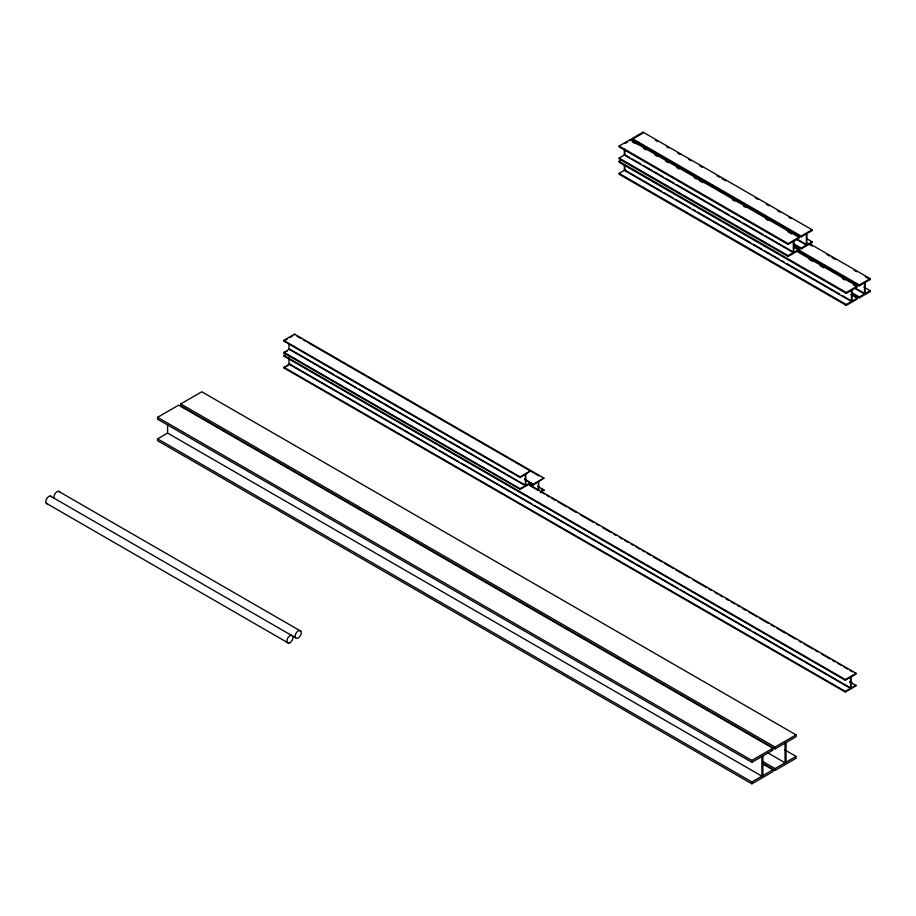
<?xml version="1.0" encoding="UTF-8"?>
<svg xmlns="http://www.w3.org/2000/svg" width="916" height="916" viewBox="0 0 916 916"><rect width="100%" height="100%" fill="white"/><g stroke="black" fill="none" stroke-linecap="round" stroke-linejoin="round"><path stroke-width="1.37" d="M619.113 146.022L630.025 139.724L799.027 237.29L799.027 238.171L788.115 244.469L619.113 146.892L619.113 146.022L788.115 243.599L799.027 237.29M632.154 138.488L643.066 132.19L812.068 229.767L812.068 230.637L801.157 236.935L632.154 139.369L632.154 138.488L801.157 236.065L812.068 229.767M283.765 340.409L520.151 476.881L530.971 470.641L520.151 477.557L283.765 341.084L283.765 340.409L294.586 334.157L543.921 478.118L533.101 485.033L529.391 482.892M625.17 143.388L627.597 141.991M632.154 139.369L641.853 133.77M283.765 341.084L287.372 339M289.777 337.615L292.181 336.229M157.575 417.318L178.62 405.158L772.909 748.269L772.909 750.135L751.876 762.284L157.575 419.173L157.575 417.318L751.876 760.417L772.909 748.269M180.75 403.933L201.795 391.785L796.084 734.895L796.084 736.75L775.039 748.899L180.75 405.788L180.75 403.933L775.039 747.044L796.084 734.895M794.092 246.45L799.027 249.301L799.027 250.171L788.115 256.469L619.113 158.903L619.113 158.021L625.17 154.529M524.788 478.873L530.971 483.133L520.151 489.373L283.765 352.9L289.777 348.744M283.765 352.9L287.372 350.817M796.668 251.27L857.158 286.193L857.158 287.074L846.247 293.372L619.113 162.235L619.113 161.353L621.54 159.956M528.349 484.072L856.117 673.306L856.117 673.993L845.308 680.233L283.765 356.038L286.17 353.965M763.005 764.081L772.909 769.806L772.909 771.661L751.876 783.81L157.575 440.699L157.575 438.844L167.479 433.119M849.933 681.55L856.117 685.798L845.308 692.038L283.765 367.843L289.777 363.698M850.987 294.631L857.158 298.204L857.158 299.074L846.247 305.371L619.113 174.235L619.113 173.364L625.17 169.861M283.765 367.843L288.574 365.072M619.113 158.021L788.115 255.598L799.027 249.301M793.76 243.793L801.157 248.076L812.068 241.767L812.068 242.648L801.157 248.946L793.76 244.675M619.113 161.353L846.247 292.49L857.158 286.193M794.092 247.32L859.288 284.968L870.2 278.67L870.2 279.54L859.288 285.838L797.573 250.205M283.765 352.213L520.151 488.697L530.971 482.446M524.788 479.56L533.101 484.358L543.921 478.118M619.113 173.364L846.247 304.501L857.158 298.204M851.88 292.696L859.288 296.967L870.2 290.67L870.2 291.54L859.288 297.849L851.88 293.567M540.314 492.007L543.921 489.923L540.314 492.682M283.765 355.351L845.308 679.558L856.117 673.306M283.765 367.167L845.308 691.362L856.117 685.122M157.575 438.844L751.876 781.955L772.909 769.806M762.662 761.425L775.039 768.57L796.084 756.421L796.084 758.276L775.039 770.425L762.662 763.28M655.398 140.182L657.871 141.614M666.505 146.594L668.966 148.026M677.6 153.006L680.073 154.426M688.706 159.418L691.168 160.838M699.813 165.83L702.274 167.25M717.079 175.803L719.552 177.223M722.014 178.643L725.712 180.784M755.322 197.879L757.784 199.299M766.429 204.291L768.89 205.711M777.524 210.703L779.997 212.123M788.63 217.103L791.092 218.535M807.133 238.927L812.068 241.767M809.71 243.748L870.2 278.67M632.487 142.014L634.96 143.446M643.593 148.426L646.055 149.858M654.7 154.838L657.161 156.258M665.795 161.25L668.268 162.67M676.901 167.662L679.363 169.082M694.168 177.624L696.641 179.055M699.103 180.475L702.801 182.616M732.411 199.711L734.884 201.131M743.517 206.123L745.979 207.543M765.719 218.935L768.192 220.367M787.932 231.759L791.63 233.901M809.71 244.618L812.183 246.038M826.999 254.591L829.461 256.022M831.934 257.442L835.632 259.583M854.147 270.277L856.62 271.697M865.265 276.689L870.2 279.54M798.225 239.797L806.859 244.778L806.859 233.649M796.496 239.362L806.366 245.064L806.366 233.935M864.028 287.109L870.2 290.67M809.011 259.274L812.721 261.415M820.129 265.686L823.827 267.827M842.342 278.521L844.815 279.941M853.46 284.933L855.922 286.353M626.04 155.445L629.75 157.586M632.212 159.006L640.845 163.998M643.318 165.418L651.952 170.399M654.413 171.83L663.058 176.811M665.52 178.242L674.153 183.223M676.626 184.643L729.663 215.271M732.136 216.703L740.769 221.683M743.242 223.103L762.971 234.507M765.444 235.927L793.817 252.312L793.817 241.183M855.109 287.979L864.99 293.681L864.99 282.552M854.628 288.265L864.498 293.956L864.498 282.826M626.04 170.788L661.844 191.455M664.318 192.875L672.951 197.867M675.424 199.287L690.24 207.84M692.702 209.272L695.175 210.691M697.637 212.123L750.719 242.763M753.192 244.194L761.837 249.186M764.299 250.606L779.115 259.159M781.588 260.591L784.05 262.01M786.523 263.43L839.606 294.082M842.067 295.513L850.712 300.494M297.059 336.275L300.769 338.416M303.253 339.847L305.726 341.267M308.772 343.031L319.913 349.465M320.577 349.843L331.042 355.889M331.718 356.278L353.324 368.759M353.988 369.137L359.507 372.331M360.183 372.709L370.648 378.755M371.324 379.144L401.025 396.296M401.586 396.617L407.208 399.868M407.78 400.189L418.349 406.292M418.921 406.624L426.341 410.906M427.016 411.295L443.665 420.913M444.34 421.303L448.622 423.776M449.287 424.154L465.946 433.772M466.61 434.161L483.27 443.779M483.946 444.168L491.365 448.451M491.938 448.783L494.411 450.214M495.075 450.592L513.647 461.309M514.22 461.641L530.971 471.316M531.543 471.648L538.963 475.931M537.726 486.35L543.921 489.923M541.436 489.167L543.921 490.598M529.585 485.469L538.242 490.461M540.726 491.892L544.436 494.033M546.909 495.464L549.382 496.896M551.856 498.315L555.565 500.468M558.039 501.888L566.695 506.892M569.168 508.323L576.588 512.605M580.297 514.746L593.912 522.601M596.385 524.032L598.858 525.452M602.568 527.593L611.224 532.597M613.697 534.028L616.17 535.448M619.88 537.6L622.353 539.02M624.827 540.451L628.536 542.593M631.01 544.024L633.483 545.455M635.956 546.875L639.666 549.016M642.139 550.447L644.612 551.879M647.085 553.31L650.807 555.451M653.28 556.871L661.936 561.874M664.409 563.306L673.065 568.298M675.539 569.729L689.141 577.584M692.851 579.725L706.465 587.58M708.938 589.011L711.411 590.442M715.121 592.583L717.594 594.015M720.068 595.434L722.541 596.866M726.251 599.007L728.724 600.438M731.197 601.869L734.907 604.01M737.38 605.43L739.853 606.861M742.326 608.293L746.036 610.434M748.509 611.865L757.166 616.857M759.65 618.289L768.306 623.292M770.78 624.712L774.489 626.853M776.963 628.284L785.619 633.288M788.092 634.708L795.512 639.002M799.221 641.143L801.695 642.563M804.168 643.994L812.824 648.997M815.309 650.417L817.782 651.848M821.492 653.99L830.148 658.993M832.621 660.425L835.094 661.844M837.567 663.276L841.277 665.417M843.75 666.848L847.46 668.989M849.933 670.42L852.407 671.84M290.612 349.694L333.928 374.701M336.401 376.132L356.198 387.571M358.683 389.002L446.55 439.726M449.023 441.157L525.761 485.457L525.761 474.328M849.933 682.225L852.407 683.657M289.376 363.927L436.554 448.909M439.027 450.34L458.824 461.767M461.298 463.187L531.795 503.892M534.268 505.323L677.748 588.152M680.222 589.583L750.719 630.288M753.192 631.719L850.907 688.134L850.907 677.004M784.943 749.986L796.084 756.421M767.734 752.78L785.058 762.788L785.058 743.116M58.578 491.308L300.826 631.17A4.305 2.485 -60 0 1 298.192 637.96A4.305 2.485 -60 0 1 295.559 634.204A4.305 2.485 -60 0 1 300.826 631.17M50.369 496.048L295.559 637.719M46.212 503.239L288.46 643.112M859.288 284.968L859.288 285.838M859.288 296.967L859.288 297.849M851.949 290.074L851.949 301.204M851.456 290.361L851.456 301.49L624.323 170.353L624.323 164.788M850.517 677.222L850.517 688.351L288.987 364.156L288.987 357.194M846.247 292.49L846.247 293.372M846.247 304.501L846.247 305.371M845.308 679.558L845.308 680.233M845.308 691.362L845.308 692.038M801.157 236.065L801.157 236.935M801.157 248.076L801.157 248.946M793.325 241.458L793.325 252.587L624.323 155.01L624.323 149.445M788.115 243.599L788.115 244.469M788.115 255.598L788.115 256.469M786.065 742.533L786.065 762.204M775.039 747.044L775.039 748.899M775.039 768.57L775.039 770.425M762.891 755.918L762.891 775.589M761.894 756.502L761.894 776.173L167.594 433.062L167.594 424.623M751.876 760.417L751.876 762.284M751.876 781.955L751.876 783.81M643.066 132.19L643.066 133.06M637.845 141.637L637.845 144.419M637.364 141.923L637.364 144.705M630.025 139.724L630.025 140.595M624.815 149.171L624.815 154.735M624.815 164.502L624.815 170.067M538.7 481.805L538.7 490.152M538.322 482.022L538.322 490.369M533.101 484.358L533.101 485.033M525.372 474.545L525.372 485.686L288.987 349.202L288.987 343.637M520.151 476.881L520.151 477.557M520.151 488.697L520.151 489.373M307.536 341.634L307.536 342.321M294.586 334.157L294.586 334.844M54.422 498.499A4.305 2.485 -60 0 1 55.532 493.06A4.305 2.485 -60 0 1 59.689 491.949M47.323 503.892A4.305 2.485 -60 0 1 46.693 498.728A4.305 2.485 -60 0 1 51.479 496.69M289.983 642.7A4.305 2.485 -60 0 0 292.616 635.91A4.305 2.485 -60 0 0 287.349 638.956A4.305 2.485 -60 0 0 289.983 642.7"/></g></svg>
